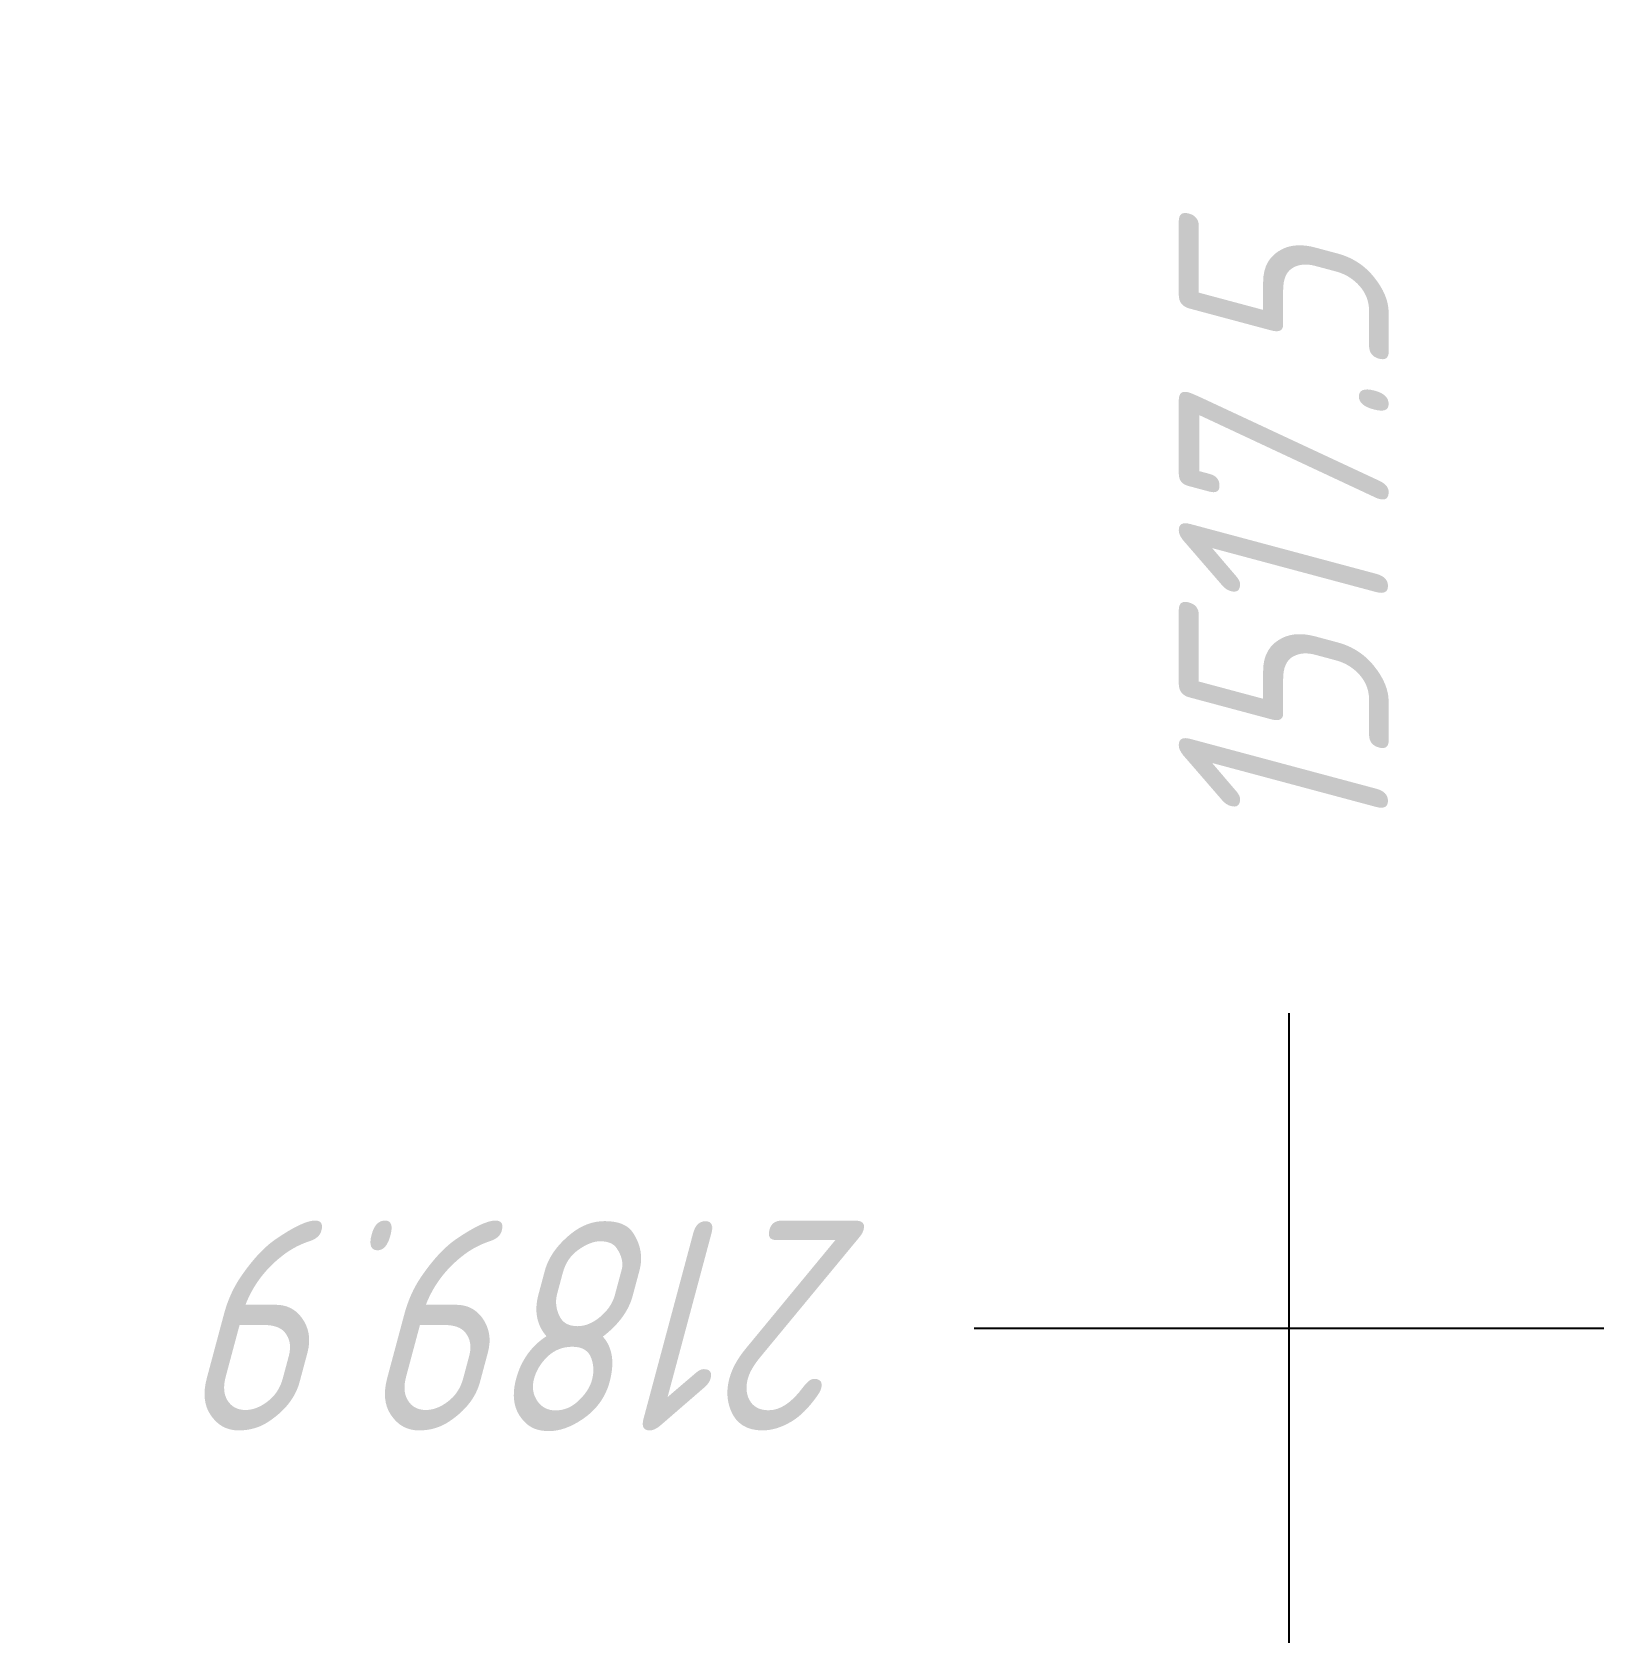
# Model space of a CAD drawing. Extents: x 1517488 to 1518012, y 2189588 to 2190112.
# Drawn here: x 1517488.02 to 1517503, y 2189897 to 2189912.35 of the extents above; entities that cross this region are included whole.
import ezdxf

# ---------------------------------------------------------------- set-up
doc = ezdxf.new("R2010")
doc.units = 0
doc.layers.add('ИИ_ГЕОСЕТКА_025', color=3, linetype='Continuous', lineweight=25)
doc.styles.add('VNIPISIMPLEXCUR', font='simplex.shx', dxfattribs={"width": 0.8, "oblique": 15})

# ---------------------------------------------------------------- blocks, each defined once
blk = doc.blocks.new('ИИ05012')
at = {"color": 0, "linetype": 'Continuous', "lineweight": 25, "flags": 128}
for points in [[(0, 3), (0, -3)], [(-3, 0), (3, 0)]]:
    blk.add_lwpolyline(points, dxfattribs=at)

msp = doc.modelspace()

# ---------------------------------------------------------------- block references
at = {"layer": 'ИИ_ГЕОСЕТКА_025'}
msp.add_blockref('ИИ05012', (1517500, 2189900), dxfattribs=at)

# ---------------------------------------------------------------- wipeouts: each hides what was drawn before it
at = {"lineweight": 0}
for points in [[(1517501.09, 2189904.753), (1517501.09, 2189912.349), (1517498.81, 2189912.349), (1517498.81, 2189904.753)], [(1517496.23, 2189901.164), (1517488.024, 2189901.164), (1517488.024, 2189898.884), (1517496.23, 2189898.884)]]:
    msp.add_wipeout(points, dxfattribs=at).dxf.layer = 'ИИ_ГЕОСЕТКА_025'

# ---------------------------------------------------------------- next in the draw order: texts
at = {"layer": 'ИИ_ГЕОСЕТКА_025', "color": 7, "style": 'VNIPISIMPLEXCUR', "oblique": 15, "width": 0.8}
msp.add_text('1517.5', height=2, rotation=90, dxfattribs=at).set_placement((1517500.95, 2189904.512, 342.5))

# ---------------------------------------------------------------- next in the draw order: wipeouts: each hides what was drawn before it
at = {"lineweight": 0}
msp.add_wipeout([(1517496.23, 2189901.164), (1517488.024, 2189901.164), (1517488.024, 2189898.884), (1517496.23, 2189898.884)], dxfattribs=at).dxf.layer = 'ИИ_ГЕОСЕТКА_025'

# ---------------------------------------------------------------- next in the draw order: texts
at = {"layer": 'ИИ_ГЕОСЕТКА_025', "color": 7, "style": 'VNIPISIMPLEXCUR', "oblique": 15, "width": 0.8}
msp.add_text('2189.9', height=2, rotation=180, dxfattribs=at).set_placement((1517496.09, 2189901.024, 342.5))

doc.saveas('drawing.dxf')
